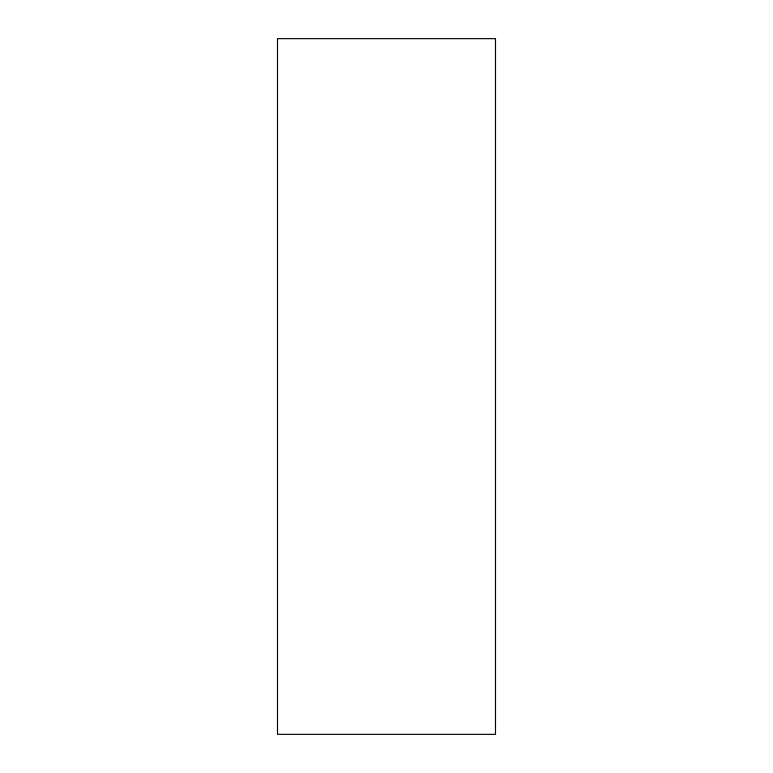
<?xml version="1.0" encoding="UTF-8"?>
<svg xmlns="http://www.w3.org/2000/svg" width="773" height="773" viewBox="0 0 773 773"><rect width="100%" height="100%" fill="white"/><g stroke="black" fill="none" stroke-linecap="round" stroke-linejoin="round"><path stroke-width="1.16" d="M495.493 38.65L277.507 38.65L277.507 734.35L495.493 734.35L495.493 38.65"/></g></svg>
